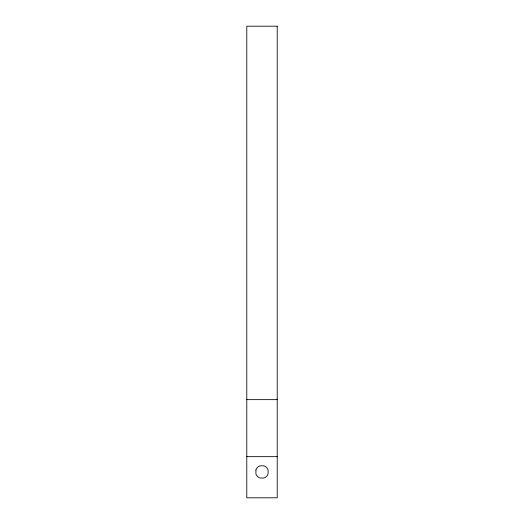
<?xml version="1.0" encoding="UTF-8"?>
<svg xmlns="http://www.w3.org/2000/svg" width="524" height="524" viewBox="0 0 524 524"><rect width="100%" height="100%" fill="white"/><g stroke="black" fill="none" stroke-linecap="round" stroke-linejoin="round"><path stroke-width="0.79" d="M246.784 399.642L277.216 399.642M246.784 456.653L277.216 456.653M255.915 469.956L255.915 473.906A6.393 6.393 0 0 0 260.022 478.012L263.972 478.012A6.393 6.393 0 0 0 268.078 473.906L268.078 469.956A6.393 6.393 0 0 0 263.972 465.849L260.022 465.849A6.393 6.393 0 0 0 255.915 469.956M277.216 26.2L246.784 26.2L246.784 497.8L277.216 497.8L277.216 26.2"/></g></svg>
